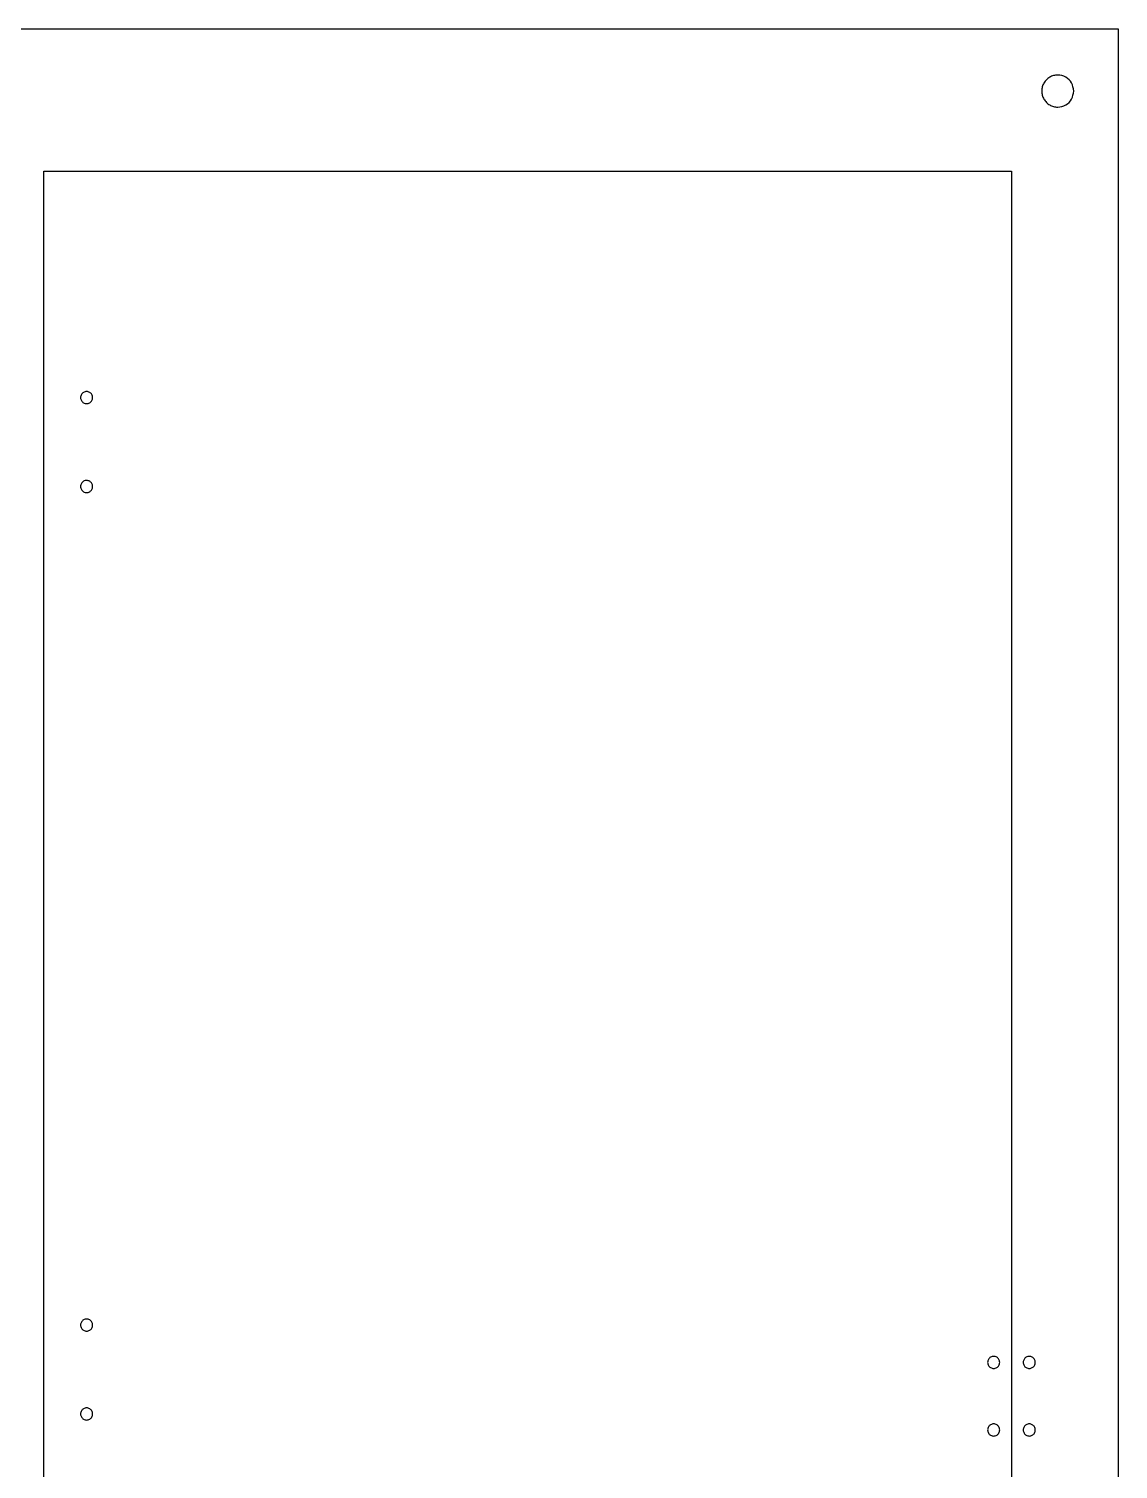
# Model space of a CAD drawing. Extents: x 0 to 482, y 0 to 754.
# Drawn here: x 175.8 to 482, y 349 to 754 of the extents above; entities that cross this region are included whole.
import ezdxf

# ---------------------------------------------------------------- set-up
doc = ezdxf.new("R2010")
doc.units = 0
doc.layers.add('Layer_1', color=7, linetype='CONTINUOUS')

msp = doc.modelspace()

# ---------------------------------------------------------------- linework, layer by layer
at = {"layer": 'Layer_1', "color": 7}
for p, q in [((149.999991, 754), (481.999981, 754)), ((481.999981, 754), (481.999981, -0.000019))]:
    msp.add_line(p, q, dxfattribs=at)
at = {"layer": 'Layer_1', "color": 1}
for p, q in [((469.499992, 736.499998), (469.499992, 736.499998)), ((193.70002, 650.299925), (193.70002, 650.299925)), ((193.70002, 625.299891), (193.70002, 625.299891)), ((193.70002, 389.499781), (193.70002, 389.499781)), ((448.699986, 379.000042), (448.699986, 379.000042)), ((458.699989, 379.000042), (458.699989, 379.000042)), ((193.70002, 364.499746), (193.70002, 364.499746)), ((448.699986, 359.999995), (448.699986, 359.999995)), ((458.699989, 359.999995), (458.699989, 359.999995))]:
    msp.add_line(p, q, dxfattribs=at)
at = {"layer": 'Layer_1', "color": 3}
for p, q in [((180.000004, 714.000012), (452.000013, 714.000012)), ((180.000004, 24.999988), (180.000004, 714.000012)), ((452.000013, 714.000012), (452.000013, 24.999988))]:
    msp.add_line(p, q, dxfattribs=at)
at = {"layer": 'Layer_1', "color": 1}
for points, knots in [([(469.499992, 736.499998), (469.376169, 735.706779), (469.132195, 734.143866), (467.342757, 732.422325), (465.391946, 731.894439), (463.822063, 732.103863), (462.724253, 732.558101), (461.781282, 733.281279), (461.058199, 734.224272), (460.603555, 735.321896), (460.448023, 736.499998), (460.603555, 737.678101), (461.058198, 738.775726), (461.781281, 739.718719), (462.724252, 740.441898), (463.822063, 740.896136), (465.391946, 741.10556), (467.342757, 740.577674), (469.132196, 738.856131), (469.37617, 737.293218), (469.499992, 736.499998)], [0, 0, 0, 0, 2.352858, 4.635932, 6.98879, 8.166778, 9.335017, 10.513005, 11.690993, 12.859232, 14.03722, 15.215208, 16.383448, 17.561436, 18.739425, 19.907665, 21.085653, 23.438512, 25.721587, 28.074446, 28.074446, 28.074446, 28.074446]), ([(193.70002, 650.299925), (193.653242, 650.000265), (193.561072, 649.409833), (192.885061, 648.759474), (192.148088, 648.560056), (191.55502, 648.639164), (191.140288, 648.810762), (190.78405, 649.083961), (190.510881, 649.440203), (190.339124, 649.854862), (190.280364, 650.299925), (190.339124, 650.744988), (190.510881, 651.159648), (190.78405, 651.515889), (191.140288, 651.789088), (191.55502, 651.960686), (192.148088, 652.039794), (192.885061, 651.840376), (193.561072, 651.190017), (193.653242, 650.599585), (193.70002, 650.299925)], [0, 0, 0, 0, 0.888856, 1.75135, 2.640206, 3.085226, 3.526563, 3.971583, 4.416603, 4.85794, 5.30296, 5.74798, 6.189317, 6.634337, 7.079357, 7.520694, 7.965714, 8.854571, 9.717064, 10.605921, 10.605921, 10.605921, 10.605921]), ([(193.70002, 625.299891), (193.653242, 625.000231), (193.561072, 624.409798), (192.885061, 623.759439), (192.148088, 623.560022), (191.55502, 623.639129), (191.140288, 623.810728), (190.78405, 624.083926), (190.510881, 624.440168), (190.339124, 624.854827), (190.280364, 625.299891), (190.339124, 625.744954), (190.510881, 626.159613), (190.78405, 626.515855), (191.140288, 626.789053), (191.55502, 626.960652), (192.148088, 627.039759), (192.885061, 626.840342), (193.561072, 626.189983), (193.653242, 625.599551), (193.70002, 625.299891)], [0, 0, 0, 0, 0.888856, 1.75135, 2.640206, 3.085226, 3.526563, 3.971583, 4.416603, 4.85794, 5.30296, 5.74798, 6.189317, 6.634337, 7.079357, 7.520694, 7.965714, 8.854571, 9.717064, 10.605921, 10.605921, 10.605921, 10.605921]), ([(193.70002, 389.499781), (193.653242, 389.200121), (193.561072, 388.609688), (192.885061, 387.95933), (192.148088, 387.759912), (191.55502, 387.839019), (191.140288, 388.010618), (190.78405, 388.283817), (190.510881, 388.640058), (190.339124, 389.054718), (190.280364, 389.499781), (190.339124, 389.944844), (190.510881, 390.359503), (190.78405, 390.715745), (191.140288, 390.988944), (191.55502, 391.160542), (192.148088, 391.239649), (192.885061, 391.040232), (193.561072, 390.389873), (193.653242, 389.799441), (193.70002, 389.499781)], [0, 0, 0, 0, 0.888856, 1.75135, 2.640206, 3.085226, 3.526563, 3.971583, 4.416603, 4.85794, 5.30296, 5.74798, 6.189317, 6.634337, 7.079357, 7.520694, 7.965714, 8.854571, 9.717064, 10.605921, 10.605921, 10.605921, 10.605921]), ([(448.699986, 379.000042), (448.653261, 378.700361), (448.561197, 378.109887), (447.884399, 377.459825), (447.001547, 377.218957), (446.109425, 377.459825), (445.459886, 378.109887), (445.218834, 379.000042), (445.459886, 379.890196), (446.109425, 380.540258), (447.001547, 380.781126), (447.884399, 380.540258), (448.561197, 379.890196), (448.653261, 379.299723), (448.699986, 379.000042)], [0, 0, 0, 0, 0.888858, 1.751353, 2.640212, 3.52907, 4.391565, 5.280423, 6.169282, 7.031777, 7.920635, 8.809493, 9.671988, 10.560847, 10.560847, 10.560847, 10.560847]), ([(458.699989, 379.000042), (458.653264, 378.700361), (458.561199, 378.109887), (457.884401, 377.459825), (457.001549, 377.218957), (456.109427, 377.459824), (455.459886, 378.109886), (455.218834, 379.000042), (455.459886, 379.890197), (456.109427, 380.54026), (457.001549, 380.781126), (457.884401, 380.540259), (458.561199, 379.890196), (458.653264, 379.299723), (458.699989, 379.000042)], [0, 0, 0, 0, 0.888858, 1.751353, 2.640212, 3.529071, 4.391567, 5.280426, 6.169285, 7.031781, 7.92064, 8.809499, 9.671994, 10.560852, 10.560852, 10.560852, 10.560852]), ([(193.70002, 364.499746), (193.653242, 364.200086), (193.561072, 363.609654), (192.885061, 362.959295), (192.148088, 362.759877), (191.55502, 362.838985), (191.140288, 363.010583), (190.78405, 363.283782), (190.510881, 363.640024), (190.339124, 364.054683), (190.280364, 364.499746), (190.339124, 364.944809), (190.510881, 365.359468), (190.78405, 365.71571), (191.140288, 365.988909), (191.55502, 366.160507), (192.148088, 366.239615), (192.885061, 366.040197), (193.561072, 365.389838), (193.653242, 364.799406), (193.70002, 364.499746)], [0, 0, 0, 0, 0.888856, 1.75135, 2.640206, 3.085226, 3.526563, 3.971583, 4.416603, 4.85794, 5.30296, 5.74798, 6.189317, 6.634337, 7.079357, 7.520694, 7.965714, 8.854571, 9.717064, 10.605921, 10.605921, 10.605921, 10.605921]), ([(448.699986, 359.999995), (448.653261, 359.700314), (448.561197, 359.10984), (447.884399, 358.459778), (447.001547, 358.21891), (446.109425, 358.459778), (445.459886, 359.10984), (445.218834, 359.999995), (445.459886, 360.89015), (446.109425, 361.540212), (447.001547, 361.78108), (447.884399, 361.540212), (448.561197, 360.89015), (448.653261, 360.299676), (448.699986, 359.999995)], [0, 0, 0, 0, 0.888858, 1.751353, 2.640212, 3.52907, 4.391565, 5.280423, 6.169282, 7.031777, 7.920635, 8.809493, 9.671988, 10.560847, 10.560847, 10.560847, 10.560847]), ([(458.699989, 359.999995), (458.653264, 359.700314), (458.561199, 359.10984), (457.884401, 358.459778), (457.001549, 358.21891), (456.109427, 358.459777), (455.459886, 359.109839), (455.218834, 359.999995), (455.459886, 360.89015), (456.109427, 361.540213), (457.001549, 361.781079), (457.884401, 361.540212), (458.561199, 360.89015), (458.653264, 360.299676), (458.699989, 359.999995)], [0, 0, 0, 0, 0.888858, 1.751353, 2.640212, 3.529071, 4.391567, 5.280426, 6.169285, 7.031781, 7.92064, 8.809499, 9.671994, 10.560852, 10.560852, 10.560852, 10.560852])]:
    msp.add_open_spline(points, degree=3, knots=knots, dxfattribs=at)

doc.saveas('drawing.dxf')
